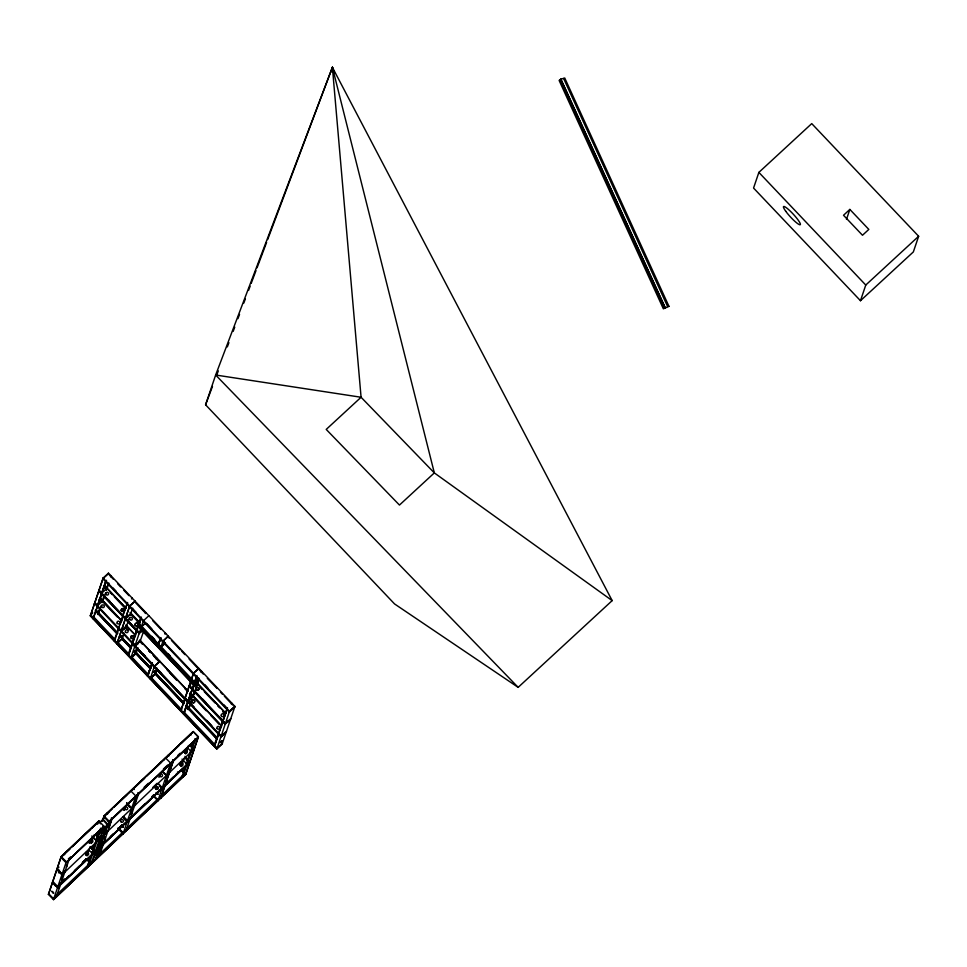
<?xml version="1.0" encoding="UTF-8"?>
<svg xmlns="http://www.w3.org/2000/svg" width="967" height="967" viewBox="0 0 967 967"><rect width="100%" height="100%" fill="white"/><g stroke="black" fill="none" stroke-linecap="round" stroke-linejoin="round"><path stroke-width="1.45" d="M331.814 71.8L332.394 67.327L612.171 600.616L518.155 687.356L394.536 603.916L205.572 404.786L215.653 375.015L332.394 67.327L334.377 73.021M90.318 615.786L103.131 578.036L229.59 711.313M90.451 615.761L103.191 578.109M98.078 603.807L105.633 581.493M108.171 573.854L108.473 573.105L234.933 706.394L222.12 744.106L216.777 749.05L90.318 615.761L216.85 748.978L229.53 711.253L234.8 706.394M105.886 580.962L93.146 618.723L101.765 594.512M106.116 581.687L101.813 593.242M101.366 605.378L97.788 614.432L100.036 607.59M99.105 599.262L101.934 602.223L103.88 596.216M106.189 589.652L108.183 583.512M102.309 602.598L105.621 592.831M106.563 590.039L108.92 583.077M126.967 603.166L127.596 602.477L114.106 640.819L114.904 640.19M114.843 640.13L118.53 629.263M120.162 624.682L123.232 615.338L122.483 616.064M127.136 603.831L122.724 615.35M134.993 601.22L129.663 606.14L116.922 643.78L129.663 606.019L135.066 601.16M116.922 643.659L122.253 638.861L124.199 633.228M125.964 627.643L129.397 617.889M130.219 615.097L132.697 608.134M127.934 655.384L140.795 617.744M131.887 645.194L128.671 654.695L131.947 645.255M133.47 640.505L136.613 631.233M136.601 629.892L140.578 619.545M133.531 640.577L136.673 631.294M137.338 629.336L140.638 619.605M48.423 894.415L61.114 856.653L98.839 820.935L104.001 826.265M48.483 894.342L61.223 856.689L98.888 821.007M143.491 620.584L130.75 658.358L136.081 653.438L150.647 668.705L136.081 653.45M58.552 872.85L59.507 870.143M138.027 647.793L136.021 653.366L130.75 658.237M139.792 642.221L143.696 631.064M52.532 882.242L57.585 887.428L190.028 761.621L57.899 886.751L52.726 881.433M194.222 748.99L61.912 874.893L56.739 869.575M61.392 879.341L62.746 875.365M61.465 879.281L62.807 875.304M89.278 843.272L90.221 840.48M85.567 854.61L86.486 851.891M89.411 843.236L90.753 839.259M86.148 855.336L87.139 852.568M90.451 842.644L91.406 839.936M92.24 837.337L92.457 836.697M158.02 644.481L160.885 637.555L158.153 644.493M147.516 675.897L152.375 662.697L147.395 675.897L151.493 665.538M148.132 675.208L151.432 665.477M160.038 640.057L158.769 643.792L160.099 640.118M87.03 855.94L89.858 847.455M91.273 843.393L94.113 834.908M97.885 823.872L98.888 821.019M160.909 647.394L162.952 641.097L168.222 636.226M102.623 820.197L104.049 815.991L193.243 731.536L198.416 736.842L109.15 821.261M102.756 820.209L104.17 816.027L193.291 731.608L181.119 743.599M92.433 854.526L91.732 853.752L95.987 841.181M96.265 840.48L99.879 829.686L91.732 853.752M150.211 678.737L155.542 673.939L157.367 668.318M103.965 828.646L92.324 862.782M96.011 855.106L102.333 836.528M103.723 832.309L105.234 827.97M95.213 860.05L106.914 825.854L106.201 825.129M96.47 858.974L109.223 821.201M99.093 854.163L101.462 847.31M109.609 823.243L110.987 819.17M99.287 856.182L112.16 818.541L111.447 817.804M124.054 810.334L124.997 807.542M124.175 810.334L125.13 807.542M123.087 833.772L135.839 795.998L130.726 790.873M128.019 822.168L129.397 818.094M130.956 813.477L133.265 806.78M137.145 795.309L133.869 804.882L134.655 805.523M125.915 830.979L138.777 793.339L138.063 792.602M180.744 710.914L193.424 673.322L198.815 668.463M180.805 710.975L193.545 673.322M158.963 777.395L160.377 773.213M191.95 689.096L192.167 688.456M139.043 624.307L137 622.144L194.125 682.557L194.415 681.808L138.789 623.292M192.578 688.407L183.5 713.936L196.93 675.546L196.241 676.296M196.506 676.791L192.856 687.827L196.567 676.852M184.25 713.259L192.638 688.468M191.369 700.144L188.154 709.645L192.203 699.201M192.288 697.437L194.234 691.429M194.609 682.859L196.543 684.866L198.537 678.725M188.77 708.956L191.526 700.809M192.904 696.736L194.923 690.801M195.817 688.141L198.755 679.45M157.875 800.833L170.615 763.06L165.502 757.935M192.844 697.171L195.032 690.837M195.975 688.045L198.984 679.027L198.308 679.656M166.699 777.819L168.04 773.854M171.921 762.383L168.645 771.944L169.298 772.609M160.691 798.041L173.431 760.388L172.839 759.663L173.552 760.4L160.812 798.041L160.099 797.316M179.971 765.211L180.853 762.238M184.153 752.471L185.096 749.679M180.551 765.937L182.001 761.803M184.854 753.245L186.196 749.268M181.433 766.541L184.262 758.055M185.676 753.994L188.517 745.497M193.243 731.536L163.628 760.05M195.455 739.658L194.802 738.861L195.455 739.537L182.715 777.311L182.001 776.574L185.737 765.646M194.343 740.226L186.196 764.293M48.423 894.39L53.523 899.673L185.664 774.519L198.404 736.866M213.973 746.053L227.523 707.771L226.713 708.4M214.71 745.364L217.938 735.863M219.521 731.173L223.099 720.572L222.422 721.201M226.544 710.431L223.317 719.932L226.604 710.491M214.771 745.424L217.998 735.923M219.582 731.233L222.712 721.962M758.865 172.392L753.559 188.057L860.473 300.713L913.344 251.928L918.65 236.262L811.736 123.607L758.865 172.392L865.767 285.047L860.473 300.713M846.476 219.388L849.848 209.416L868.825 229.421L862.491 235.259L843.514 215.266L849.848 209.416M205.572 404.786L212.474 386.437M216.717 375.136L218.312 370.905M227.33 346.899L228.925 342.656M233.168 331.367L234.751 327.124M237.942 318.663L239.538 314.42M243.781 303.13L245.364 298.888M248.555 290.414L250.151 286.184M251.202 283.355L255.989 270.651M257.041 267.823L266.602 242.415M267.654 239.586L332.394 67.327L434.328 472.899L612.171 600.616M98.344 840.178L97.764 840.674L98.537 840.009M141.218 631.185C139.901 632.732 143.491 629.034 141.968 630.448M136.867 644.711L138.039 643.333M228.575 720.741L226.967 722.397L227.644 721.902M222.99 734.884L222.483 735.669L223.582 734.449M224.344 733.989L223.522 734.376M220.113 742.644L221.914 740.831M221.999 740.662L220.73 742.088M128.502 615.858L127.185 617.127L127.62 616.39M134.365 651.444L134.075 651.988L134.739 651.492M134.244 651.698L135.005 651.25M153.644 672.15L154.635 671.267M668.971 306.358L564.74 78.001L560.836 79.234L559.131 80.454L663.362 308.811L668.971 306.358M665.066 307.591L664.462 308.328L560.244 79.959L560.872 79.221L665.103 307.579L560.836 79.234M128.78 615.689L127.451 616.68M121.346 636.189L120.682 637.12M121.552 635.887L122.277 635.452L120.621 637.06M134.945 651.19L135.876 650.247M153.705 672.295L155.566 670.53M93.69 853.039L94.44 852.423M123.486 629.638L124.235 628.888M124.066 629.191L124.538 628.538L123.655 629.142M142.548 630.194L141.533 631.173M136.782 644.518L137.797 643.538M134.425 651.504L136.057 649.993M155.155 670.953L154.406 671.69M137.834 643.696L137.048 644.445M228.369 721.092L226.991 722.301M223.087 735.101L223.873 734.364M70.567 848.18L60.873 857.366L66.046 862.673L103.771 826.954L103.058 826.205M72.73 846.137L89.979 829.807M92.131 827.764L98.598 821.636L100.653 823.86M109.247 811.555L103.82 816.704L104.533 817.429M113.598 807.433L126.653 795.067M129.916 791.985L144.059 778.592M146.235 776.525L161.465 762.105M60.933 857.415L69.672 849.147M71.848 847.08L94.766 825.383M95.854 824.355L98.658 821.684M112.124 808.932L103.88 816.764L108.896 822.035M114.311 806.877L129.554 792.444M131.524 790.583L145.074 777.734M151.505 771.654L164.342 759.482M166.3 757.644L178.943 745.654M64.692 854.695L64.052 853.897M107.639 814.021L106.986 813.235M134.256 788.818L133.603 788.02M99.758 822.421L103.807 818.59M102.393 821.346L101.74 820.548M58.951 867.121L57.029 868.946L62.154 874.18M68.439 858.539L69.213 859.204L56.352 896.856L55.699 896.179L56.473 896.856M68.597 858.841L70.784 856.762M144.119 787.331L148.398 783.258M163.387 769.079L167.678 765.018M177.904 755.336L180.08 753.281M103.711 826.87L65.986 862.6L104.013 826.241L91.128 863.918L86.087 858.732L91.188 863.857M108.28 821.261L108.981 822.01L198.114 737.47M108.981 822.01L198.175 737.555L197.461 736.806M99.819 832.466L110.987 821.998L99.819 832.454M110.697 822.627L99.649 833.216L98.936 832.466M190.608 751.141L191.261 751.818M98.779 838.558L100.616 836.818M133.555 805.632L135.706 803.589M152.834 787.38L157.113 783.306M168.343 772.693L170.458 770.687M91.95 853.112L92.602 853.788L88.577 849.606M65.103 878.979L61.888 882.025L65.103 879.003M102.695 843.381L104.871 841.326L102.683 843.405L103.336 844.07M59.12 885.095L63.496 880.949M66.759 877.867L68.947 875.788M74.399 870.626L79.862 865.453M84.214 861.331L86.885 858.793M102.671 843.865L104.847 841.786M110.286 836.648L113.562 833.53M133.434 814.722L145.219 803.565M167.303 782.641L173.83 776.477M175.994 774.422L178.17 772.343M57.597 887.392L189.725 762.25L185.676 758.152M189.786 762.334L57.657 887.464L56.944 886.715M56.316 895.14L89.738 863.483M122.749 832.224L98.791 854.925L99.444 855.577M126.484 828.695L157.524 799.286L158.177 799.975M161.271 795.744L183.005 775.159M125.263 830.302L126.036 830.979M185.821 773.793L53.463 899.588L66.276 861.875L61.102 856.689L66.288 861.972M103.082 578.085L108.401 573.189M103.59 578.085L102.84 578.786L108.135 573.963M105.886 581.082L106.575 580.333M111.278 576.102L110.54 576.791M99.456 590.305L98.707 591.006L139.188 633.542L142.342 630.653M104.037 586.087L107.168 589.266M101.753 593.182L107.011 588.262M107.083 588.383L106.044 589.544L104.243 587.658L106.044 589.532L106.866 589.024M94.452 603.577L95.201 602.864M102.756 600.833L97.498 605.741L94.754 602.804L135.175 645.412L132.431 642.511M97.28 606.382L98.018 605.826L97.341 606.454M101.789 602.115L102.55 601.522M101.934 602.223L102.611 601.595M90.644 614.927L92.759 612.981M91.297 614.383L90.56 615.072L217.019 748.337L222.41 743.357M93.146 618.602L93.884 618.046M97.788 614.432L98.537 613.755M132.237 598.186L131.5 598.875L132.237 598.307M126.81 603.928L127.499 603.287M122.676 616.148L123.365 615.495M125.541 618.324L130.932 613.344M125.299 619.037L129.566 615.109M129.953 614.746L130.69 614.057M118.47 627.921L119.207 627.269L118.578 627.958M118.53 627.861L121.346 630.835L126.544 625.891L134.655 634.461M121.286 630.895L126.677 625.915M121.794 630.895L121.044 631.596L126.363 626.713M125.698 627.305L126.447 626.616M140.674 617.732L141.472 617.115M145.388 613.513L146.065 612.752M117.08 642.922L117.769 642.281L129.034 654.176M117.249 642.958L122.519 638.099M138.547 624.005L139.308 623.292M140.892 626.858L194.391 683.258L193.654 683.935L138.088 625.383L138.825 624.694M143.491 620.705L148.821 615.786M136.383 630.532L137.06 629.904M136.444 630.605L137.121 629.976M142.596 629.892L139.369 632.889L98.948 590.293L139.429 632.853M132.346 642.463L133.023 641.834M132.406 642.523L133.083 641.895M135.114 645.46L140.505 640.48M134.872 646.174L94.512 603.493M135.984 645.17L140.263 641.194M128.357 654.804L129.034 654.151M130.908 657.487L131.585 656.847L148.495 674.676L147.818 675.304M135.489 653.257L136.178 652.616L150.103 667.303M131.077 657.524L136.335 652.665M165.526 633.264L164.789 633.953L165.526 633.385M162.952 641.218L168.355 636.238M161.163 646.621L165.381 642.741M161.9 646.355L165.115 643.502M154.442 666.348L159.845 661.368M159.712 661.368L154.454 666.227L150.272 678.81M150.369 678L151.057 677.359L181.784 709.754M150.538 678.036L155.808 673.177M193.424 673.322L198.755 668.402M193.388 674.084L194.077 673.443M201.511 671.303L200.894 672.005L201.644 671.316M230.799 718.578L225.408 723.558L189.302 685.506L191.478 683.476M189.81 685.518L189.061 686.219L225.226 724.21L189.133 686.147M194.367 681.856L198.682 677.867M194.125 682.557L194.814 681.783M198.815 679.668L193.412 684.648L137.846 626.084M192.107 688.383L197.377 683.476M197.159 684.177L196.398 684.757L194.609 682.871M196.543 684.866L197.22 684.237M184.806 698.79L220.972 736.769L221.661 736.129M190.197 693.81L202.587 706.853M193.122 696.047L187.852 700.954L185.108 698.017L221.213 736.08L226.544 731.149M188.601 700.398L187.574 702.03L132.008 643.478M193.182 696.155L192.445 696.723M187.634 701.595L193.134 696.421L190.052 693.17M188.251 701.401L187.501 702.115L131.935 643.551M183.657 713.078L184.346 712.437L214.722 744.469M188.239 708.847L188.928 708.195M229.542 711.337L234.86 706.454M102.901 578.713L229.3 712.05L230.049 711.349M233.954 707.759L234.691 707.07M229.336 712.075L234.606 707.215M222.543 721.382L223.232 720.729L220.162 717.49M225.166 724.271L230.557 719.291M218.385 733.131L219.074 732.502L218.445 733.191M225.565 732.527L226.254 731.898M220.911 736.83L226.314 731.85M865.767 285.047L918.65 236.262M121.286 636.129L122.047 635.597M154.575 671.207L155.336 670.675M123.909 628.913L124.658 628.502M141.593 631.233L140.952 631.632M154.212 671.992L153.62 672.452M222.507 735.573L223.147 735.174M221.419 741.121L222.156 740.722M220.79 742.148L220.138 742.547M187.199 760.582L188.069 761.029M157.972 794.27L157.355 794.04M98.151 837.168L97.28 836.709M122.567 826.966L123.184 827.111M91.865 848.422L93.316 850.307M59.869 872.597L60.474 872.73M90.668 857.185L91.212 857.161M52.762 892.626L53.62 892.976M163.955 773.564L164.813 773.926M125.323 820.27L124.151 818.493M54.2 884.092L55.518 885.446M129.179 806.502L129.88 806.949L128.369 805.124M123.027 827.196L122.326 826.749M97.8 837.047L97.727 836.443M55.373 885.869L55.989 886.002M51.783 891.127L53.56 893.037M191.393 746.258L190.62 746.065M192.215 747.636L191.007 746.464M156.291 792.432L157.27 793.339M129.699 806.829L128.986 806.188M121.576 825.31L122.906 826.797M121.516 825.371L122.229 826.011M91.974 848.591L92.953 849.509M191.684 747.31L192.469 747.503M186.595 759.361L187.912 760.836M187.501 760.739L186.184 759.264M163.363 772.355L164.124 773.092M96.688 835.5L97.667 836.503M97.594 836.866L96.277 835.403M59.023 871.158L60.196 872.427M59.93 872.536L59.168 871.799M186.849 759.578L187.586 760.376M156.908 793.508L156.243 792.71L157.174 793.75M55.192 885.579L54.261 884.539M52.822 892.565L52.085 891.779M193.231 731.681L198.283 736.866L185.664 774.519M190.414 734.352L191.007 735.077L190.281 734.352M190.185 744.82L193.207 747.974M189.931 745.581L191.95 747.66M187.32 747.551L191.321 751.758M191.103 752.399L190.39 751.782L191.043 752.459M184.927 756.339L187.936 759.506M182.05 759.083L187.066 764.317M168.391 755.082L169.104 755.819L168.391 755.203M181.82 769.539L185.894 773.842L53.765 898.959L48.592 893.653M172.477 760.461L173.129 761.15M181.518 770.3L184.612 773.479M181.494 770.361L184.528 773.479M177.541 771.992L178.327 772.669M168.705 771.884L169.43 772.585M169.189 773.286L168.488 772.524L169.08 773.249M162.396 771.134L166.493 775.365M162.251 787.815L158.213 783.645L162.238 787.936M159.906 786.546L161.997 788.649M154.031 795.853L158.068 799.999M152.822 795.527L157.875 800.712M133.301 788.879L133.954 789.568M137.701 793.399L138.341 794.088M133.651 805.523L134.413 806.224M126.677 802.985L131.73 808.17M126.677 802.997L131.705 808.303M123.438 816.583L127.475 820.753M123.365 816.632L127.451 820.874M124.114 818.445L127.209 821.587M118.24 827.752L123.389 832.913M123.087 833.651L118.047 828.465L123.027 833.711M104.049 816.015L109.223 821.297M103.094 819.375L108.147 824.585M102.695 819.762L107.736 824.948M106.95 830.822L107.591 831.499M101.051 829.057L100.399 828.26L101.051 828.937L88.311 866.71L87.598 865.973L91.273 855.118L87.659 865.912L88.311 866.589M104.146 833.481L104.847 834.219M95.781 834.219L99.819 838.365L95.697 834.316M103.783 843.297L102.998 842.656M95.528 834.98L98.549 838.099M98.924 838.413L99.637 839.163M102.78 843.297L103.542 844.01M91.901 835.923L96.918 841.157M92.832 837.035L96.93 841.242M91.527 846.778L94.548 849.945M91.442 846.887L94.464 850.017M93.291 849.63L90.136 846.596L90.789 847.285M95.382 851.734L94.536 851.117L95.177 851.806M96.132 857.427L96.773 858.116M91.792 853.692L92.445 854.369M92.046 861.295L92.699 861.984M87.417 858.938L89.435 861.017M88.613 865.828L87.961 865.163L88.613 865.852M64.306 870.747L65.019 871.364M64.088 871.4L64.801 872.004M64.003 871.485L64.656 872.174M57.053 868.898L62.093 874.083M60.111 883.258L60.764 883.935M59.749 884.056L60.401 884.732M52.484 882.146L53.197 882.883M518.155 687.356L215.653 375.015L361.078 397.256L434.328 472.899L399.468 505.064L326.217 429.421L361.078 397.256L332.394 67.327M109.271 574.906L113.417 579.269M117.563 583.645L120.645 587.005M123.776 590.196L128.962 595.66M134.643 601.74L145.546 613.138M152.81 620.778L161.102 629.517M167.315 636.068L169.394 638.256M171.461 640.444L180.225 649.776M181.832 651.371L184.939 654.647M189.085 659.011L203.239 674.035M207.289 678.302L217.079 688.504M220.464 692.179L222.483 694.306M224.332 696.155L232.612 704.979M112.946 587.948L116.052 591.248M133.12 609.21L136.19 612.474M146.863 623.691L151.831 628.949M163.338 641.073L165.381 643.224M204.726 684.672L207.76 687.888M223.969 704.943L226 707.095M125.819 607.953L104.279 585.373L126.109 608.412M130.074 612.437L139.864 622.748M195.733 681.614L225.649 713.138M130.787 613.332L139.925 622.966M195.539 681.554L225.952 713.61M110.238 592.493L112.281 594.645M114.324 596.808L124.924 608.074M130.509 613.96L138.704 622.591M151.65 636.31L154.732 639.586M168.113 653.668L170.168 655.844M195.286 682.231L198.586 685.591M200.157 687.356L202.2 689.507M204.255 691.671L215.085 702.985M217.575 705.705L219.618 707.868M222.7 711.108L224.743 713.259M138.148 625.335L193.714 683.887L193.485 684.563L137.918 626.012M108.207 599.528L110.214 601.667M202.744 699.141L205.814 702.393M189.363 685.446L225.468 723.509M98.767 590.934L139.2 633.53M121.564 620.524L100.084 597.884L121.866 620.983M125.819 625.008L135.61 635.319M221.395 725.709L190.378 693.158L221.697 726.181M187.997 691.006L139.623 640.033L187.924 691.079M189.979 693.242L193.074 696.494M99.782 598.633L112.583 612.123M113.139 612.607L117.237 616.922M203.07 707.481L206.152 710.721M210.83 715.544L219.086 724.247M139.393 640.746L142.475 643.998M148.652 650.501L150.707 652.677L148.592 650.549M152.762 654.84L159.966 662.431M167.17 670.022L176.429 679.777M184.673 688.456L186.728 690.631M189.81 693.883L191.865 696.047M139.333 640.783L142.415 644.046M153.741 655.964L158.878 661.392M170.204 673.322L176.381 679.825M189.75 693.919L191.817 696.095M125.565 627.172L128.635 630.411M188.239 700.918L194.379 707.409M206.672 720.367L211.797 725.758M218.482 733.179L221.213 736.068M142.971 653.692L145.026 655.88M159.434 671.05L161.489 673.225M132.237 642.801L187.803 701.353L132.177 642.85M117.72 633.034L95.951 610.092L117.708 633.18M121.866 637.41L131.198 647.237M136.383 652.701L150.888 667.992M155.034 672.355L184.056 702.949M186.135 705.124L217.237 737.894M130.545 646.693L122.35 638.063L121.661 638.691L130.883 648.41M184.322 703.372L155.639 673.141L154.95 673.769L183.645 704M186.377 705.511L217.285 738.099M95.709 610.806L116.439 632.66M122.664 639.211L129.916 646.85M154.793 673.068L182.787 702.562M216.995 738.607L185.894 705.837L216.934 738.655M96.615 611.845L116.378 632.696M121.564 638.16L130.896 647.987M154.732 673.117L183.766 703.698M95.201 610.781L117.031 633.808M135.501 653.245L150.417 668.983M186.546 707.034L216.596 738.728M93.376 616.583L115.206 639.598M90.608 615.036L217.079 748.289M90.402 856.158L91.007 857.004M52.677 891.888L53.487 892.879M164.185 773.032L164.753 773.987M122.543 826.217L123.039 827.003M92.349 849.401L91.78 848.663M90.644 856.424L91.14 857.221M59.845 871.847L60.341 872.633M157.561 793.556L157.959 794.173M55.578 885.385L55.929 886.062M563.628 78.484L667.593 306.491M162.952 772.258L163.508 772.984L162.891 772.319M170.712 766.275A1.414 1.39 18.7 0 1 169.672 768.632M135.924 799.213A1.414 1.39 18.7 0 1 134.897 801.57M109.718 825.407A1.414 1.39 18.7 0 1 108.642 826.725M66.372 865.078A1.414 1.39 18.7 0 1 66.348 867.048M166.808 779.487A1.414 1.39 18.7 0 1 165.792 781.167M105.052 836.987A1.414 1.39 18.7 0 1 105.028 838.969M62.335 877.939A1.414 1.39 18.7 0 1 61.453 879.958M59.833 883.959L58.455 888.032L59.894 883.898M96.664 824.416L95.878 823.751L96.664 824.416M86.51 858.708L82.231 862.769L86.51 858.72M122.289 824.827L117.938 828.949L122.289 824.839M153.934 794.862L151.795 796.893L153.922 794.874M145.594 622.929L141.387 626.821L145.691 622.966M157.029 658.406L156.279 659.095L157.017 658.527M232.104 703.42L231.367 704.109L232.104 703.541M225.093 714.976L223.039 712.812L225.081 714.988M785.772 211.302A12.293 1.97 47.3 0 0 800.047 224.779A12.293 1.97 47.3 0 0 790.003 210.866A12.293 1.97 47.3 0 0 785.772 211.302M121.443 610.636A1.414 1.39 18.7 0 0 123.897 610.733A1.414 1.39 18.7 0 0 122.724 608.594A1.414 1.39 18.7 0 0 121.443 610.636M121.443 610.648A1.414 1.39 18.7 0 0 123.885 610.745A1.414 1.39 18.7 0 0 122.724 608.606A1.414 1.39 18.7 0 0 121.443 610.648M105.935 594.318A1.414 1.39 18.7 0 0 108.389 594.415A1.414 1.39 18.7 0 0 107.228 592.275A1.414 1.39 18.7 0 0 105.935 594.318M135.271 625.202A1.414 1.39 18.7 0 0 137.725 625.298A1.414 1.39 18.7 0 0 136.552 623.159A1.414 1.39 18.7 0 0 135.271 625.202A1.414 1.39 18.7 0 0 137.713 625.311A1.414 1.39 18.7 0 0 136.552 623.183A1.414 1.39 18.7 0 0 135.271 625.226M129.723 619.376A1.414 1.39 18.7 0 0 132.165 619.472A1.414 1.39 18.7 0 0 131.004 617.333A1.414 1.39 18.7 0 0 129.723 619.376M221.31 715.87A1.414 1.39 18.7 0 0 223.764 715.967A1.414 1.39 18.7 0 0 222.591 713.827A1.414 1.39 18.7 0 0 221.31 715.87M196.301 689.519A1.414 1.39 18.7 0 0 198.755 689.604A1.414 1.39 18.7 0 0 197.582 687.477A1.414 1.39 18.7 0 0 196.301 689.519M196.301 689.531A1.414 1.39 18.7 0 0 198.743 689.628A1.414 1.39 18.7 0 0 197.582 687.489A1.414 1.39 18.7 0 0 196.301 689.531M117.188 623.207A1.414 1.39 18.7 0 0 119.642 623.292A1.414 1.39 18.7 0 0 118.47 621.165A1.414 1.39 18.7 0 0 117.188 623.207M101.692 606.889A1.414 1.39 18.7 0 0 104.134 606.974A1.414 1.39 18.7 0 0 102.973 604.846A1.414 1.39 18.7 0 0 101.692 606.889M131.016 637.773A1.414 1.39 18.7 0 0 133.47 637.869A1.414 1.39 18.7 0 0 132.298 635.73A1.414 1.39 18.7 0 0 131.016 637.773A1.414 1.39 18.7 0 0 133.458 637.882A1.414 1.39 18.7 0 0 132.298 635.742A1.414 1.39 18.7 0 0 131.016 637.785M125.468 631.922A1.414 1.39 18.7 0 0 127.922 632.019A1.414 1.39 18.7 0 0 126.75 629.88A1.414 1.39 18.7 0 0 125.468 631.922M217.055 728.441A1.414 1.39 18.7 0 0 219.509 728.526A1.414 1.39 18.7 0 0 218.337 726.398A1.414 1.39 18.7 0 0 217.055 728.441M192.046 702.078A1.414 1.39 18.7 0 0 194.5 702.175A1.414 1.39 18.7 0 0 193.327 700.035A1.414 1.39 18.7 0 0 192.046 702.078A1.414 1.39 18.7 0 0 194.488 702.187A1.414 1.39 18.7 0 0 193.327 700.06A1.414 1.39 18.7 0 0 192.046 702.102M184.661 752.556A1.414 1.39 18.7 0 0 187.115 752.616A1.414 1.39 18.7 0 0 185.918 750.489A1.414 1.39 18.7 0 0 184.661 752.556M159.809 776.102A1.414 1.39 18.7 0 0 162.263 776.163A1.414 1.39 18.7 0 0 161.066 774.035A1.414 1.39 18.7 0 0 159.809 776.102M125.033 809.028A1.414 1.39 18.7 0 0 127.475 809.101A1.414 1.39 18.7 0 0 126.29 806.974A1.414 1.39 18.7 0 0 125.033 809.028M90.257 841.955A1.414 1.39 18.7 0 0 92.699 842.015A1.414 1.39 18.7 0 0 91.514 839.9A1.414 1.39 18.7 0 0 90.257 841.955M180.406 765.127A1.414 1.39 18.7 0 0 182.86 765.187A1.414 1.39 18.7 0 0 181.663 763.06A1.414 1.39 18.7 0 0 180.406 765.127M131.016 814.081A1.414 1.39 18.7 0 0 132.032 812.401A1.414 1.39 18.7 0 1 131.004 814.105M155.566 788.649A1.414 1.39 18.7 0 0 158.008 788.709A1.414 1.39 18.7 0 0 156.823 786.594A1.414 1.39 18.7 0 0 155.566 788.649A1.414 1.39 18.7 0 0 158.008 788.721A1.414 1.39 18.7 0 0 156.811 786.606A1.414 1.39 18.7 0 0 155.554 788.661M120.778 821.587A1.414 1.39 18.7 0 0 123.232 821.648A1.414 1.39 18.7 0 0 122.035 819.533A1.414 1.39 18.7 0 0 120.778 821.587M86.003 854.538A1.414 1.39 18.7 0 0 88.444 854.598A1.414 1.39 18.7 0 0 87.26 852.483A1.414 1.39 18.7 0 0 86.003 854.538"/></g></svg>
